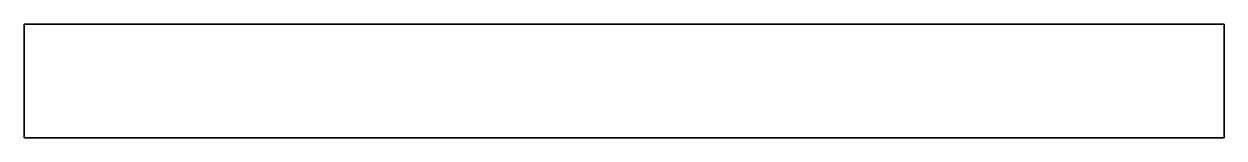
# Model space of a CAD drawing. Header units: millimetres. Extents: x -135 to 393, y -31 to 18.
import ezdxf

# ---------------------------------------------------------------- set-up
doc = ezdxf.new("R2010")
doc.units = ezdxf.units.MM
doc.layers.get('0').update_dxf_attribs({"linetype": 'CONTINUOUS'})

msp = doc.modelspace()

# ---------------------------------------------------------------- linework, layer by layer
for points in [[(392.75, -31.5), (-135.03, -31.5), (-135.03, 18.5), (392.75, 18.5)], [(392.75, 18.5), (-135.03, 18.5), (-135.03, -31.5), (392.75, -31.5)]]:
    msp.add_lwpolyline(points, close=True)

doc.saveas('drawing.dxf')
